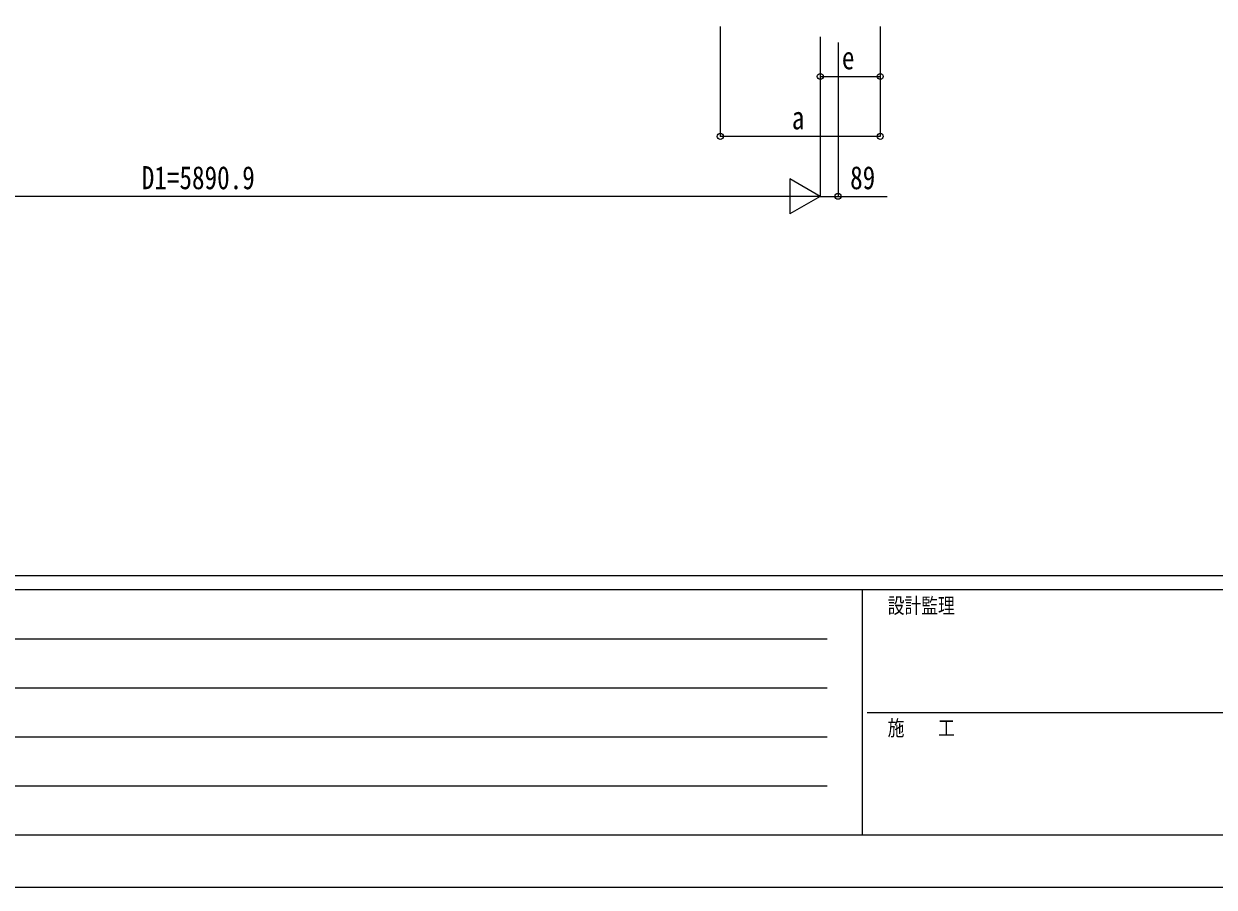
# Model space of a CAD drawing. Units: millimetres, scale not verified. Extents: x -14718 to 14718, y -10395 to 10395.
# Drawn here: x -8761 to -2805, y -10395 to -6074 of the extents above; entities that cross this region are included whole.
import ezdxf
from ezdxf.enums import TextEntityAlignment as Align

# ---------------------------------------------------------------- set-up
doc = ezdxf.new("R2010")
doc.units = ezdxf.units.MM
doc.header["$LTSCALE"] = 50
doc.layers.add('0-6_YKK_D', color=6, linetype='Continuous')
doc.layers.add('0-7_YKK_ZWAK', color=7, linetype='Continuous')
doc.styles.add('ＭＳ ゴシック', font='')
doc.styles.get('ＭＳ ゴシック').set_extended_font_data('MS Gothic')

msp = doc.modelspace()

# ---------------------------------------------------------------- linework, layer by layer
at = {"layer": '0-6_YKK_D'}
for p, q in [((-5276.61, -6087.64), (-5276.61, -6638.49)), ((-4476.61, -6087.64), (-4476.61, -6638.49)), ((-4476.36, -6087.64), (-4476.36, -6338.49)), ((-4776.58, -6167.5), (-4776.58, -6938.49)), ((-4776.58, -6167.5), (-4776.58, -6938.5)), ((-4776.36, -6139.02), (-4776.36, -6338.49)), ((-4687.58, -6167.5), (-4687.58, -6938.49)), ((-4776.36, -6337.49), (-4476.36, -6337.49)), ((-4476.61, -6637.49), (-5276.61, -6637.49)), ((-4776.58, -6937.5), (-4928.13, -6850)), ((-4928.13, -6850), (-4928.13, -7025)), ((-4951.58, -6937.5), (-10492.47, -6937.5)), ((-4776.58, -6937.5), (-5079.69, -6937.5)), ((-4776.58, -6937.5), (-4928.13, -7025))]:
    msp.add_line(p, q, dxfattribs=at)
msp.add_lwpolyline([(-4776.58, -6937.49), (-4687.58, -6937.49), (-4441.28, -6937.49)], dxfattribs=at)
for centre in [(-4776.36, -6337.49), (-4476.36, -6337.49), (-5276.61, -6637.49), (-4476.61, -6637.49), (-4687.58, -6937.49)]:
    msp.add_circle(centre, 14.88, dxfattribs=at)
at = {"layer": '0-7_YKK_ZWAK'}
for p, q in [((13632.57, -8837.5), (-13667.43, -8837.5)), ((-4567.43, -8907.5), (-13667.43, -8907.5)), ((-4567.43, -8907.5), (-4567.43, -10132.5)), ((-17.43, -8907.5), (-4567.43, -8907.5)), ((-13518.68, -9152.5), (-4742.43, -9152.5)), ((-13518.68, -9397.5), (-4742.43, -9397.5)), ((-4541.18, -9520), (-17.43, -9520)), ((-13518.68, -9642.5), (-4742.43, -9642.5)), ((-13518.68, -9887.5), (-4742.43, -9887.5)), ((-13667.43, -10132.5), (-4567.43, -10132.5)), ((-4567.43, -10132.5), (-17.43, -10132.5))]:
    msp.add_line(p, q, dxfattribs=at)
msp.add_lwpolyline([(-14717.5, -10395), (14717.5, -10395), (14717.5, 10395), (-14717.5, 10395)], close=True, dxfattribs=at)

# ---------------------------------------------------------------- texts
at = {"layer": '0-6_YKK_D', "style": 'ＭＳ ゴシック', "width": 0.8}
for s, p in [('e', (-4668.36, -6336.49)), ('a', (-4918.61, -6636.49)), ('D1=5890.9', (-8171.42, -6936.5)), ('89', (-4627.08, -6936.49))]:
    msp.add_text(s, height=115.5, dxfattribs=at).set_placement(p, align=Align.BOTTOM_LEFT)
at = {"layer": '0-7_YKK_ZWAK', "style": 'ＭＳ ゴシック', "width": 0.8}
for s, p in [('設計監理', (-4439.1, -9047.5)), ('施\u3000\u3000工', (-4439.1, -9660))]:
    msp.add_text(s, height=76.98, dxfattribs=at).set_placement(p, align=Align.BOTTOM_LEFT)

doc.saveas('drawing.dxf')
